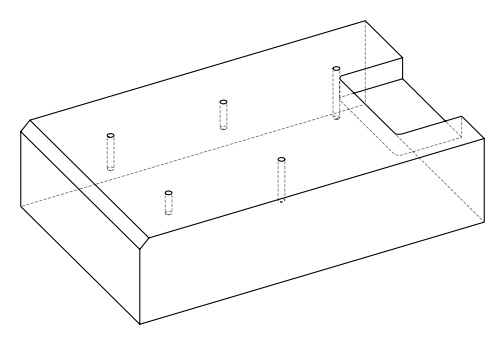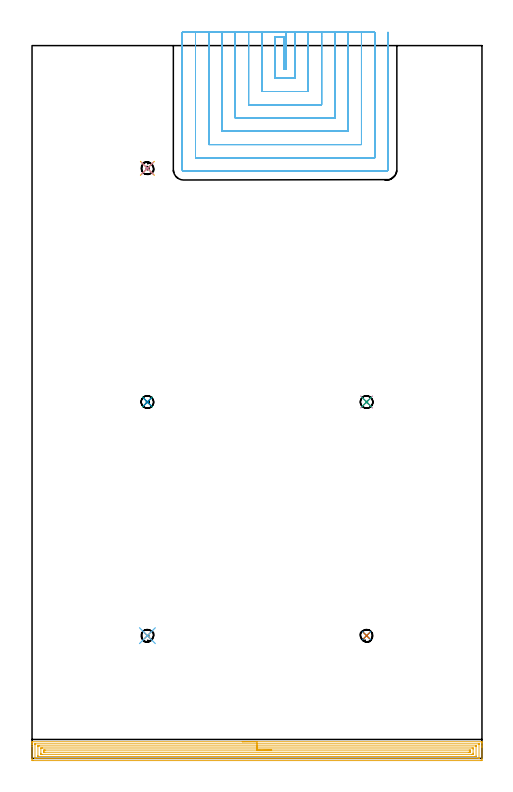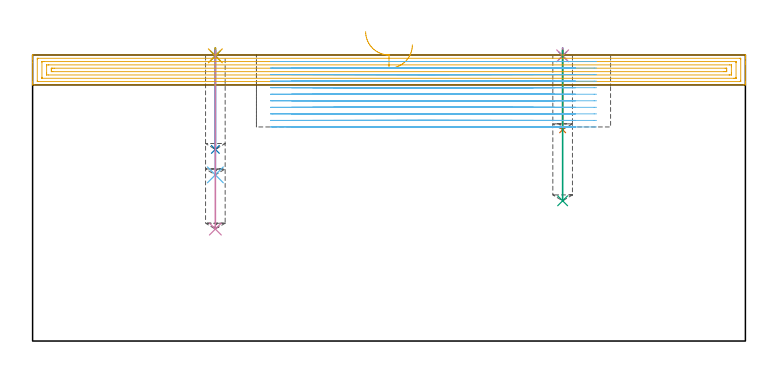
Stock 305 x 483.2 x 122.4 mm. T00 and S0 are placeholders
(PLAN: 12 operations, 3 tool changes, 75 min)
(1 SPOT_DRILL | STEP1POCKET | NXT0321_9005460120000 | 0.03 min | 0 mm3)
(2 SPOT_DRILL_1 | STEP1POCKET_1 | NXT0321_9005460120000 | 0.03 min | 0 mm3)
(3 SPOT_DRILL_2 | STEP1POCKET_2 | NXT0321_9005460120000 | 0.03 min | 2 mm3)
(4 SPOT_DRILL_3 | STEP1POCKET_3 | NXT0321_9005460120000 | 0.03 min | 1 mm3)
(5 SPOT_DRILL_4 | STEP1POCKET_4 | NXT0321_9005460120000 | 0.03 min | 2 mm3)
(6 DRILL_BLIND_HOLE_INTO_CENTER | STEP1POCKET | UGT0301_479 | 0.21 min | 2721 mm3)
(7 DRILL_BLIND_HOLE_INTO_CENTER_1 | STEP1POCKET_1 | UGT0301_479 | 0.14 min | 1666 mm3)
(8 DRILL_BLIND_HOLE_INTO_CENTER_2 | STEP1POCKET_2 | UGT0301_479 | 0.17 min | 2121 mm3)
(9 DRILL_BLIND_HOLE_INTO_CENTER_3 | STEP1POCKET_3 | UGT0301_479 | 0.26 min | 3331 mm3)
(10 DRILL_BLIND_HOLE_INTO_CENTER_4 | STEP1POCKET_4 | UGT0301_479 | 0.31 min | 3995 mm3)
(11 AREA_MILL | FG_CHAMFER_SURFACE | UGT0205_001 | 12.44 min | 24986 mm3)
(12 MILL_SLOT | SLOT_PARTIAL_RECTANGULAR | NXT0201_011 | Follow Part, ap 3, ae 75% | 61.31 min | 424518 mm3)
(TOOL NXT0321_9005460120000 | NC Spot Drill, 142deg, 12mm, Carbide, Uncoated | D12 PA142 FL30 Z2)
(TOOL UGT0301_479 | Carbide Drill 8.4 mm | D8.4 PA118 FL75 Z2)
(TOOL UGT0205_001 | Chamfer Mill 20 x 3 x 45 deg. | D20 FL50 Z2)
(TOOL NXT0201_011 | ENDMILL 12mm [2P460-1200-NA 1630] | D12 FL38 Z6)
(OP 1 SPOT_DRILL)
G17 G21 G94 G90
T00 M6
G54
G17 G0 G90 X78.2 Y83.2 S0 M3
G43 Z132.4 H0
G94 G81 G98 Z122.038 F250. R125.4
G80
M5
M2
(OP 2 SPOT_DRILL_1)
G17 G21 G94 G90
T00 M6
G54
G17 G0 G90 X226.8 Y83.2 S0 M3
G43 Z132.4 H0
G94 G81 G98 Z122.038 F250. R125.4
G80
M5
M2
(OP 3 SPOT_DRILL_2)
G17 G21 G94 G90
T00 M6
G54
G17 G0 G90 X78.2 Y241.6 S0 M3
G43 Z132.4 H0
G94 G81 G98 Z122.038 F250. R125.4
G80
M5
M2
(OP 4 SPOT_DRILL_3)
G17 G21 G94 G90
T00 M6
G54
G17 G0 G90 X226.8 Y241.6 S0 M3
G43 Z132.4 H0
G94 G81 G98 Z122.038 F250. R125.4
G80
M5
M2
(OP 5 SPOT_DRILL_4)
G17 G21 G94 G90
T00 M6
G54
G17 G0 G90 X78.2 Y400. S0 M3
G43 Z132.4 H0
G94 G81 G98 Z122.038 F250. R125.4
G80
M5
M2
(OP 6 DRILL_BLIND_HOLE_INTO_CENTER)
G17 G21 G94 G90
T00 M6
G54
G17 G0 G90 X78.2 Y83.2 S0 M3
G43 Z132.4 H0
G94 G81 G98 Z71.1 F250. R124.4
G80
M5
M2
(OP 7 DRILL_BLIND_HOLE_INTO_CENTER_1)
G17 G21 G94 G90
T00 M6
G54
G17 G0 G90 X226.8 Y83.2 S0 M3
G43 Z132.4 H0
G94 G81 G98 Z90.4 F250. R124.4
G80
M5
M2
(OP 8 DRILL_BLIND_HOLE_INTO_CENTER_2)
G17 G21 G94 G90
T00 M6
G54
G17 G0 G90 X78.2 Y241.6 S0 M3
G43 Z132.4 H0
G94 G81 G98 Z82. F250. R124.4
G80
M5
M2
(OP 9 DRILL_BLIND_HOLE_INTO_CENTER_3)
G17 G21 G94 G90
T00 M6
G54
G17 G0 G90 X226.8 Y241.6 S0 M3
G43 Z132.4 H0
G94 G81 G98 Z60. F250. R124.4
G80
M5
M2
(OP 10 DRILL_BLIND_HOLE_INTO_CENTER_4)
G17 G21 G94 G90
T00 M6
G54
G17 G0 G90 X78.2 Y400. S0 M3
G43 Z132.4 H0
G94 G81 G98 Z47.9 F250. R124.4
G80
M5
M2
(OP 11 AREA_MILL)
G17 G21 G94 G90
T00 M6
G54
G17 G0 G90 X142.5 Y11.3 S1061 M3
G43 Z132.4 H0
G94 G1 X142.538 Z131.528 F250.
X142.652 Z130.663
X142.841 Z129.812
X143.103 Z128.98
X143.437 Z128.174
X143.84 Z127.4
X144.308 Z126.664
X144.84 Z125.972
X145.429 Z125.329
X146.072 Z124.739
X146.764 Z124.208
X147.5 Z123.74
X148.274 Z123.337
X149.08 Z123.003
X149.912 Z122.741
X150.763 Z122.552
X151.628 Z122.438
X152.5 Z122.4
X304.828
X304.99 Y11.297 Z122.388
X304.993 Y11.242 Z122.334
X305. Y10.837 Z121.936
Y10.495 Z121.594
Y9.807 Z120.902
Y8.571 Z119.668
Y8.022 Z119.117
Y7.404 Z118.5
Y-0.281 Z110.816
X304.997 Y-0.899 Z110.198
X304.993 Y-1.492 Z109.606
X304.977 Y-1.494 Z109.604
X304.381 Y-1.5 Z109.6
X0.619
X0.023 Y-1.494 Z109.604
X0.007 Y-1.492 Z109.606
X0.003 Y-0.899 Z110.198
X0. Y-0.281 Z110.816
Y8.022 Z119.117
Y9.463 Z120.559
Y9.807 Z120.902
Y10.495 Z121.594
Y10.837 Z121.936
X0.007 Y11.242 Z122.334
X0.01 Y11.297 Z122.388
X0.172 Y11.3 Z122.4
X152.5
Y9.886 Z120.986
X302.673 Y9.885 Z120.985
X302.831 Y9.883 Z120.983
X302.936 Y9.879 Z120.979
X302.991 Y9.875 Z120.975
X302.994 Y9.864 Z120.964
X302.997 Y9.807 Z120.907
X303. Y9.402 Z120.502
Y0.48 Z111.58
X302.997 Y-0.007 Z111.093
X302.994 Y-0.057 Z111.043
X302.991 Y-0.076 Z111.024
X302.91 Y-0.08 Z111.02
X302.752 Y-0.085 Z111.015
X302.673 Y-0.086 Z111.014
X2.327 Y-0.085 Z111.015
X2.169 Y-0.083 Z111.017
X2.064 Y-0.079 Z111.021
X2.009 Y-0.075 Z111.025
X2.006 Y-0.064 Z111.036
X2.003 Y-0.007 Z111.093
X2. Y0.398 Z111.498
Y9.32 Z120.42
X2.003 Y9.807 Z120.907
X2.006 Y9.857 Z120.957
X2.009 Y9.876 Z120.976
X2.09 Y9.88 Z120.98
X2.248 Y9.884 Z120.984
X2.327 Y9.885 Z120.985
X152.5 Y9.886 Z120.986
Y8.471 Z119.571
X300.807
X300.957 Y8.469 Z119.569
X300.982 Y8.468 Z119.568
X300.988 Y8.466 Z119.566
X300.991 Y8.445 Z119.545
X300.997 Y8.343 Z119.443
X300.999 Y8.215 Z119.315
X301. Y8.022 Z119.122
X300.999 Y1.586 Z112.686
X300.993 Y1.393 Z112.493
X300.99 Y1.342 Z112.442
X300.973 Y1.335 Z112.435
X300.919 Y1.333 Z112.433
X300.807 Y1.33 Z112.43
X300.363 Y1.329 Z112.429
X299.914 Y1.328 Z112.428
X4.193 Y1.329 Z112.429
X4.043 Y1.331 Z112.431
X4.018 Y1.332 Z112.432
X4.012 Y1.334 Z112.434
X4.009 Y1.355 Z112.455
X4.003 Y1.457 Z112.557
X4.001 Y1.585 Z112.685
X4. Y1.777 Z112.877
X4.001 Y8.214 Z119.314
X4.007 Y8.407 Z119.507
X4.01 Y8.458 Z119.558
X4.027 Y8.465 Z119.565
X4.081 Y8.467 Z119.567
X4.193 Y8.469 Z119.569
X4.637 Y8.471 Z119.571
X5.086
X152.5
Y7.057 Z118.157
X298.201
X298.954 Y7.05 Z118.15
X298.99 Y7.048 Z118.148
X298.993 Y7.001 Z118.101
X298.997 Y6.895 Z117.995
X298.999 Y6.683 Z117.783
X299. Y6.259 Z117.359
Y3.582 Z114.682
X298.999 Y3.126 Z114.226
X298.997 Y2.908 Z114.008
X298.993 Y2.799 Z113.899
X298.99 Y2.751 Z113.851
X298.941 Y2.749 Z113.849
X298.127 Y2.743 Z113.843
X298.054
X6.799
X6.046 Y2.75 Z113.85
X6.01 Y2.752 Z113.852
X6.007 Y2.799 Z113.899
X6.003 Y2.905 Z114.005
X6.001 Y3.117 Z114.217
X6. Y3.541 Z114.641
X6.001 Y6.674 Z117.774
X6.003 Y6.892 Z117.992
X6.007 Y7.001 Z118.101
X6.01 Y7.049 Z118.149
X6.059 Y7.051 Z118.151
X6.873 Y7.057 Z118.157
X6.946
X152.5
Y5.643 Z116.743
X296.34 Y5.642 Z116.742
X296.941 Y5.639 Z116.739
X296.978 Y5.636 Z116.736
X296.99 Y5.629 Z116.729
X296.996 Y5.583 Z116.683
X296.998 Y5.346 Z116.446
X297. Y4.687 Z115.787
X296.999 Y4.454 Z115.554
X296.997 Y4.289 Z115.389
X296.994 Y4.207 Z115.307
X296.991 Y4.172 Z115.272
X296.934 Y4.164 Z115.264
X296.635 Y4.16 Z115.26
X296.34 Y4.158 Z115.258
X295.744 Y4.157 Z115.257
X8.66 Y4.158 Z115.258
X8.059 Y4.161 Z115.261
X8.022 Y4.164 Z115.264
X8.01 Y4.171 Z115.271
X8.004 Y4.217 Z115.317
X8.002 Y4.454 Z115.554
X8. Y5.113 Z116.213
X8.001 Y5.346 Z116.446
X8.003 Y5.511 Z116.611
X8.007 Y5.593 Z116.693
X8.009 Y5.628 Z116.728
X8.066 Y5.636 Z116.736
X8.365 Y5.64 Z116.74
X8.66 Y5.642 Z116.742
X9.256 Y5.643 Z116.743
X152.5
X153.372 Z116.781
X154.236 Z116.895
X155.088 Z117.084
X155.92 Z117.346
X156.726 Z117.68
X157.5 Z118.083
X158.236 Z118.551
X158.928 Z119.083
X159.571 Z119.672
X160.16 Z120.315
X160.691 Z121.007
X161.16 Z121.743
X161.563 Z122.517
X161.897 Z123.323
X162.159 Z124.155
X162.348 Z125.007
X162.462 Z125.871
X162.5 Z126.743
G0 Z132.4
M5
M2
(OP 12 MILL_SLOT)
G17 G21 G94 G90
T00 M6
G54
G17 G0 G90 X172.3 Y492.2 S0 M3
G43 Z132.4 H1
Z119.6
G94 G1 Y489.2 F250.
Y467.1 F500.
X170.8
Y489.2
X164.8
Y461.1
X178.3
Y489.2
Y492.2 F250.
X155.8
Y489.2
Y452.1 F500.
X187.3
Y489.2
Y492.2 F250.
X146.8
Y489.2
Y443.1 F500.
X196.3
Y489.2
Y492.2 F250.
X137.8
Y489.2
Y434.1 F500.
X205.3
Y489.2
Y492.2 F250.
X128.8
Y489.2
Y425.1 F500.
X214.3
Y489.2
Y492.2 F250.
X119.8
Y489.2
Y416.1 F500.
X223.3
Y489.2
Y492.2 F250.
X110.8
Y489.2
Y407.1 F500.
X232.3
Y489.2
Y492.2 F250.
X101.8
Y489.2
Y399.1 F500.
G3 X102.8 Y398.1 R1.
G1 X240.3
G3 X241.3 Y399.1 R1.
G1 Y489.2
Y492.2 F250.
G0 X172.3 Z116.8
G1 Y489.2
Y467.1 F500.
X170.8
Y489.2
X164.8
Y461.1
X178.3
Y489.2
Y492.2 F250.
X155.8
Y489.2
Y452.1 F500.
X187.3
Y489.2
Y492.2 F250.
X146.8
Y489.2
Y443.1 F500.
X196.3
Y489.2
Y492.2 F250.
X137.8
Y489.2
Y434.1 F500.
X205.3
Y489.2
Y492.2 F250.
X128.8
Y489.2
Y425.1 F500.
X214.3
Y489.2
Y492.2 F250.
X119.8
Y489.2
Y416.1 F500.
X223.3
Y489.2
Y492.2 F250.
X110.8
Y489.2
Y407.1 F500.
X232.3
Y489.2
Y492.2 F250.
X101.8
Y489.2
Y399.1 F500.
G3 X102.8 Y398.1 R1.
G1 X240.3
G3 X241.3 Y399.1 R1.
G1 Y489.2
Y492.2 F250.
G0 X172.3 Z114.
G1 Y489.2
Y467.1 F500.
X170.8
Y489.2
X164.8
Y461.1
X178.3
Y489.2
Y492.2 F250.
X155.8
Y489.2
Y452.1 F500.
X187.3
Y489.2
Y492.2 F250.
X146.8
Y489.2
Y443.1 F500.
X196.3
Y489.2
Y492.2 F250.
X137.8
Y489.2
Y434.1 F500.
X205.3
Y489.2
Y492.2 F250.
X128.8
Y489.2
Y425.1 F500.
X214.3
Y489.2
Y492.2 F250.
X119.8
Y489.2
Y416.1 F500.
X223.3
Y489.2
Y492.2 F250.
X110.8
Y489.2
Y407.1 F500.
X232.3
Y489.2
Y492.2 F250.
X101.8
Y489.2
Y399.1 F500.
G3 X102.8 Y398.1 R1.
G1 X240.3
G3 X241.3 Y399.1 R1.
G1 Y489.2
Y492.2 F250.
G0 X172.3 Z111.2
G1 Y489.2
Y467.1 F500.
X170.8
Y489.2
X164.8
Y461.1
X178.3
Y489.2
Y492.2 F250.
X155.8
Y489.2
Y452.1 F500.
X187.3
Y489.2
Y492.2 F250.
X146.8
Y489.2
Y443.1 F500.
X196.3
Y489.2
Y492.2 F250.
X137.8
Y489.2
Y434.1 F500.
X205.3
Y489.2
Y492.2 F250.
X128.8
Y489.2
Y425.1 F500.
X214.3
Y489.2
Y492.2 F250.
X119.8
Y489.2
Y416.1 F500.
X223.3
Y489.2
Y492.2 F250.
X110.8
Y489.2
Y407.1 F500.
X232.3
Y489.2
Y492.2 F250.
X101.8
Y489.2
Y399.1 F500.
G3 X102.8 Y398.1 R1.
G1 X240.3
G3 X241.3 Y399.1 R1.
G1 Y489.2
Y492.2 F250.
G0 X172.3 Z108.4
G1 Y489.2
Y467.1 F500.
X170.8
Y489.2
X164.8
Y461.1
X178.3
Y489.2
Y492.2 F250.
X155.8
Y489.2
Y452.1 F500.
X187.3
Y489.2
Y492.2 F250.
X146.8
Y489.2
Y443.1 F500.
X196.3
Y489.2
Y492.2 F250.
X137.8
Y489.2
Y434.1 F500.
X205.3
Y489.2
Y492.2 F250.
X128.8
Y489.2
Y425.1 F500.
X214.3
Y489.2
Y492.2 F250.
X119.8
Y489.2
Y416.1 F500.
X223.3
Y489.2
Y492.2 F250.
X110.8
Y489.2
Y407.1 F500.
X232.3
Y489.2
Y492.2 F250.
X101.8
Y489.2
Y399.1 F500.
G3 X102.8 Y398.1 R1.
G1 X240.3
G3 X241.3 Y399.1 R1.
G1 Y489.2
Y492.2 F250.
G0 X172.3 Z105.6
G1 Y489.2
Y467.1 F500.
X170.8
Y489.2
X164.8
Y461.1
X178.3
Y489.2
Y492.2 F250.
X155.8
Y489.2
Y452.1 F500.
X187.3
Y489.2
Y492.2 F250.
X146.8
Y489.2
Y443.1 F500.
X196.3
Y489.2
Y492.2 F250.
X137.8
Y489.2
Y434.1 F500.
X205.3
Y489.2
Y492.2 F250.
X128.8
Y489.2
Y425.1 F500.
X214.3
Y489.2
Y492.2 F250.
X119.8
Y489.2
Y416.1 F500.
X223.3
Y489.2
Y492.2 F250.
X110.8
Y489.2
Y407.1 F500.
X232.3
Y489.2
Y492.2 F250.
X101.8
Y489.2
Y399.1 F500.
G3 X102.8 Y398.1 R1.
G1 X240.3
G3 X241.3 Y399.1 R1.
G1 Y489.2
Y492.2 F250.
G0 X172.3 Z102.8
G1 Y489.2
Y467.1 F500.
X170.8
Y489.2
X164.8
Y461.1
X178.3
Y489.2
Y492.2 F250.
X155.8
Y489.2
Y452.1 F500.
X187.3
Y489.2
Y492.2 F250.
X146.8
Y489.2
Y443.1 F500.
X196.3
Y489.2
Y492.2 F250.
X137.8
Y489.2
Y434.1 F500.
X205.3
Y489.2
Y492.2 F250.
X128.8
Y489.2
Y425.1 F500.
X214.3
Y489.2
Y492.2 F250.
X119.8
Y489.2
Y416.1 F500.
X223.3
Y489.2
Y492.2 F250.
X110.8
Y489.2
Y407.1 F500.
X232.3
Y489.2
Y492.2 F250.
X101.8
Y489.2
Y399.1 F500.
G3 X102.8 Y398.1 R1.
G1 X240.3
G3 X241.3 Y399.1 R1.
G1 Y489.2
Y492.2 F250.
G0 X172.3 Z100.
G1 Y489.2
Y467.1 F500.
X170.8
Y489.2
X164.8
Y461.1
X178.3
Y489.2
Y492.2 F250.
X155.8
Y489.2
Y452.1 F500.
X187.3
Y489.2
Y492.2 F250.
X146.8
Y489.2
Y443.1 F500.
X196.3
Y489.2
Y492.2 F250.
X137.8
Y489.2
Y434.1 F500.
X205.3
Y489.2
Y492.2 F250.
X128.8
Y489.2
Y425.1 F500.
X214.3
Y489.2
Y492.2 F250.
X119.8
Y489.2
Y416.1 F500.
X223.3
Y489.2
Y492.2 F250.
X110.8
Y489.2
Y407.1 F500.
X232.3
Y489.2
Y492.2 F250.
X101.8
Y489.2
Y399.1 F500.
G3 X102.8 Y398.1 R1.
G1 X240.3
G3 X241.3 Y399.1 R1.
G1 Y489.2
Y492.2 F250.
G0 X172.3 Z97.2
G1 Y489.2
Y467.1 F500.
X170.8
Y489.2
X164.8
Y461.1
X178.3
Y489.2
Y492.2 F250.
X155.8
Y489.2
Y452.1 F500.
X187.3
Y489.2
Y492.2 F250.
X146.8
Y489.2
Y443.1 F500.
X196.3
Y489.2
Y492.2 F250.
X137.8
Y489.2
Y434.1 F500.
X205.3
Y489.2
Y492.2 F250.
X128.8
Y489.2
Y425.1 F500.
X214.3
Y489.2
Y492.2 F250.
X119.8
Y489.2
Y416.1 F500.
X223.3
Y489.2
Y492.2 F250.
X110.8
Y489.2
Y407.1 F500.
X232.3
Y489.2
Y492.2 F250.
X101.8
Y489.2
Y399.1 F500.
G3 X102.8 Y398.1 R1.
G1 X240.3
G3 X241.3 Y399.1 R1.
G1 Y489.2
Y492.2 F250.
G0 X172.3 Z94.4
G1 Y489.2
Y467.1 F500.
X170.8
Y489.2
X164.8
Y461.1
X178.3
Y489.2
Y492.2 F250.
X155.8
Y489.2
Y452.1 F500.
X187.3
Y489.2
Y492.2 F250.
X146.8
Y489.2
Y443.1 F500.
X196.3
Y489.2
Y492.2 F250.
X137.8
Y489.2
Y434.1 F500.
X205.3
Y489.2
Y492.2 F250.
X128.8
Y489.2
Y425.1 F500.
X214.3
Y489.2
Y492.2 F250.
X119.8
Y489.2
Y416.1 F500.
X223.3
Y489.2
Y492.2 F250.
X110.8
Y489.2
Y407.1 F500.
X232.3
Y489.2
Y492.2 F250.
X101.8
Y489.2
Y399.1 F500.
G3 X102.8 Y398.1 R1.
G1 X240.3
G3 X241.3 Y399.1 R1.
G1 Y489.2
Y492.2 F250.
G0 X172.3 Z91.6
G1 Y489.2
Y467.1 F500.
X170.8
Y489.2
X164.8
Y461.1
X178.3
Y489.2
Y492.2 F250.
X155.8
Y489.2
Y452.1 F500.
X187.3
Y489.2
Y492.2 F250.
X146.8
Y489.2
Y443.1 F500.
X196.3
Y489.2
Y492.2 F250.
X137.8
Y489.2
Y434.1 F500.
X205.3
Y489.2
Y492.2 F250.
X128.8
Y489.2
Y425.1 F500.
X214.3
Y489.2
Y492.2 F250.
X119.8
Y489.2
Y416.1 F500.
X223.3
Y489.2
Y492.2 F250.
X110.8
Y489.2
Y407.1 F500.
X232.3
Y489.2
Y492.2 F250.
X101.8
Y489.2
Y399.1 F500.
G3 X102.8 Y398.1 R1.
G1 X240.3
G3 X241.3 Y399.1 R1.
G1 Y489.2
Y492.2 F250.
G0 Z132.4
M5
M2
